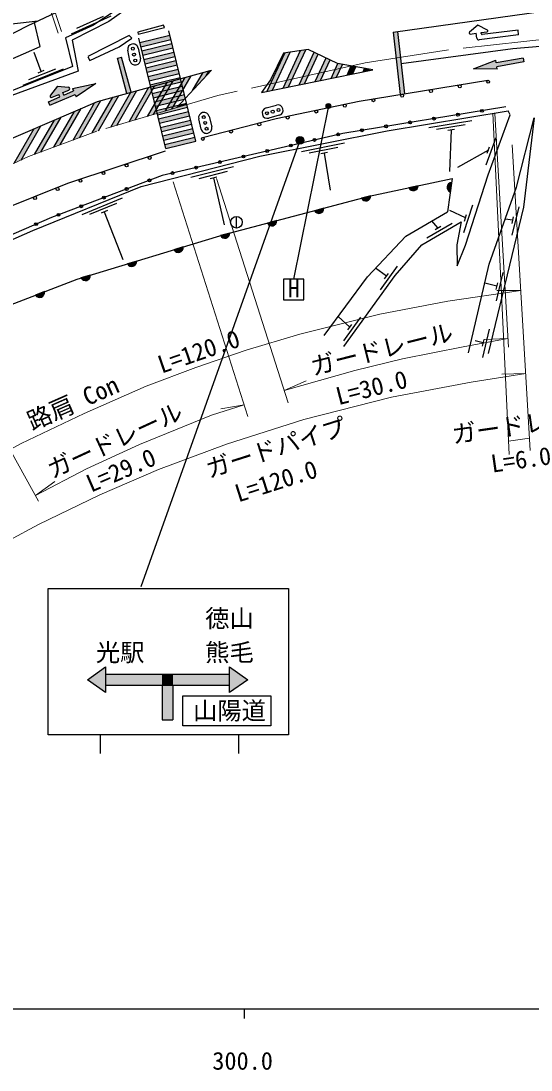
# Model space of a CAD drawing. Units: millimetres at full size, sheet at 1:1000; details may follow other scales. Extents: x 40000 to 680000, y 20000 to 380000.
# Drawn here: x 345040 to 397518, y 198715 to 306673 of the extents above; entities that cross this region are included whole.
import ezdxf
from ezdxf.enums import TextEntityAlignment as Align

# ---------------------------------------------------------------- set-up
doc = ezdxf.new("R2010")
doc.units = ezdxf.units.MM
doc.header["$LTSCALE"] = 1000
doc.linetypes.add('CHAIN', pattern=[18.5, 12, -1.5, 3.5, -1.5])
for name, color, linetype, lineweight in [('M-BGD', 7, 'Continuous', 25), ('M-BGD-EXST', 7, 'Continuous', 25), ('M-BMK', 2, 'CHAIN', 13), ('M-STR-HTXT', 7, 'Continuous', 13), ('M-STR-STRC', 7, 'Continuous', 25), ('M-TTL-BAND', 7, 'Continuous', 25)]:
    doc.layers.add(name, color=color, linetype=linetype, lineweight=lineweight)
doc.styles.add('ＭＳ ゴシック', font='')
doc.styles.get('ＭＳ ゴシック').set_extended_font_data('MS Gothic')

msp = doc.modelspace()

# ---------------------------------------------------------------- hatches: boundary and pattern name
at = {"layer": 'M-BGD'}
for points in [[(384943, 289515, 0.82183), (385912, 289721)], [(389358, 290047, 0.82183), (389216, 289067)], [(380062, 288433, 0.82183), (381020, 288687)], [(375229, 287152, 0.82183), (376187, 287406)], [(370396, 285870, 0.82183), (371354, 286124)], [(365563, 284589, 0.82183), (366521, 284843)], [(360782, 283127, 0.82183), (361730, 283414)], [(355996, 281677, 0.82183), (356945, 281965)], [(351211, 280228, 0.82183), (352159, 280515)], [(346534, 278463, 0.82183), (347459, 278819)]]:
    msp.add_hatch(color=256, dxfattribs=at).paths.add_polyline_path(points)
at = {"layer": 'M-BGD-EXST'}
msp.add_hatch(color=256, dxfattribs=at).paths.add_polyline_path([(376453, 297805, 1), (376893, 298045, 1)])
at = {"layer": 'M-STR-STRC'}
for points in [[(383623, 302863), (384068, 302933), (383765, 305588), (383319, 305526)], [(357264, 304461), (357372, 304024), (360453, 304780), (360346, 305217)], [(360668, 303906), (360560, 304343), (357479, 303587), (357586, 303150)], [(360882, 303032), (360775, 303469), (357694, 302713), (357801, 302276)], [(372738, 303458), (372202, 303374), (370370, 299445), (370917, 299555)], [(372013, 299775), (372561, 299885), (374346, 303712), (373810, 303627)], [(375622, 303255), (375216, 303448), (373657, 300106), (374205, 300216)], [(355933, 299217), (356366, 299337), (355398, 302959), (354963, 302843)], [(361097, 302158), (360989, 302595), (357908, 301839), (358015, 301402)], [(376840, 302673), (376434, 302867), (375301, 300437), (375849, 300547)], [(378114, 302210), (377657, 302295), (376945, 300767), (377493, 300878)], [(384068, 302933), (383623, 302863), (384052, 299107), (384497, 299179)], [(394002, 301968), (396769, 302464), (396699, 302856), (393932, 302359), (393883, 302630), (391608, 301740), (394051, 301697)], [(361311, 301284), (361204, 301721), (358123, 300965), (358230, 300528)], [(364088, 301027), (364393, 301556), (363775, 301385), (362690, 299506)], [(378588, 301098), (379136, 301208), (379485, 301956), (379028, 302041)], [(380399, 301787), (380232, 301429), (380780, 301539), (380856, 301703)], [(348919, 299114), (349028, 298862), (347867, 298361), (348024, 297996), (350605, 299109), (350714, 298856), (352728, 300240), (350339, 299727), (350448, 299474), (349457, 299047), (349348, 299299), (349963, 299564, 0.77336), (349919, 299851), (348807, 299965), (348061, 299053, 0.78564), (348237, 298820)], [(358045, 296860), (358672, 297046), (360684, 300530), (360066, 300359)], [(358337, 300091), (358385, 299895), (361445, 300741), (361419, 300847)], [(358385, 299895), (358444, 299654), (361526, 300410), (361445, 300741)], [(359926, 297417), (360552, 297603), (362539, 301043), (361920, 300872)], [(356974, 299505), (356356, 299334), (354284, 295746), (354911, 295932)], [(358829, 300018), (358211, 299847), (356165, 296303), (356792, 296489)], [(358552, 299217), (358659, 298779), (361740, 299536), (361633, 299973)], [(361903, 298649), (361947, 298696), (361848, 299099), (358766, 298342), (358874, 297905)], [(353265, 298480), (352920, 298384), (352615, 298254), (350395, 294410), (351057, 294655)], [(355119, 298992), (354501, 298822), (352379, 295146), (352860, 295324), (353031, 295374)], [(358981, 297468), (359057, 297160), (361087, 297761), (361353, 298051)], [(362170, 297788), (362102, 298062), (359057, 297160), (359088, 297031)], [(362102, 298062), (362062, 298225), (361353, 298051), (361087, 297761)], [(351234, 297663), (350544, 297368), (348412, 293675), (349073, 293920)], [(359195, 296594), (359303, 296157), (362384, 296914), (362277, 297351)], [(347093, 295891), (346403, 295595), (344352, 292043), (345058, 292366)], [(346429, 292940), (347090, 293185), (349164, 296777), (348474, 296481)], [(362599, 296040), (362491, 296477), (359410, 295720), (359517, 295283)], [(359625, 294846), (359732, 294409), (362813, 295166), (362706, 295603)], [(363028, 294292), (362920, 294729), (359839, 293972), (359946, 293535)], [(374080, 294605, 0.41421), (373528, 294727, 0.41421), (373406, 294175, 1)], [(351868, 238883), (353743, 240196), (353743, 239446), (353743, 238321), (353743, 237571)], [(353743, 240196), (353743, 239446), (353743, 238321), (353743, 237571), (351868, 238883)], [(351868, 238883), (353743, 240196), (353743, 239446), (353743, 238321), (353743, 237571)], [(366493, 239446), (366493, 240196), (368368, 238883), (366493, 237571), (366493, 238321)], [(366493, 239446), (366493, 240196), (368368, 238883), (366493, 237571), (366493, 238321)], [(366493, 239446), (366493, 240196), (368368, 238883), (366493, 237571), (366493, 238321)], [(351868, 238883), (352671, 239446), (353743, 239446), (353743, 238321), (353743, 237571)], [(353743, 239446), (366493, 239446), (366493, 238321), (360680, 238321), (359555, 238321), (353743, 238321)], [(353743, 239446), (359555, 239446), (359555, 238321), (353743, 238321)], [(353743, 239446), (366493, 239446), (366493, 238321), (360680, 238321), (359555, 238321), (353743, 238321)], [(359555, 239446), (360680, 239446), (360680, 238321), (359555, 238321)], [(360680, 239446), (366493, 239446), (366493, 238321), (360680, 238321)], [(359555, 238321), (360680, 238321), (360680, 234758), (359555, 234758)], [(359555, 238321), (360680, 238321), (360680, 234758), (359555, 234758)], [(359555, 238321), (360680, 238321), (360680, 234758), (359555, 234758)]]:
    msp.add_hatch(color=256, dxfattribs=at).paths.add_polyline_path(points)
h = msp.add_hatch(color=256, dxfattribs=at)
edge = h.paths.add_edge_path()
edge.add_line((392394, 305372), (392382, 305471))

# ---------------------------------------------------------------- linework, layer by layer
at = {"layer": 'M-BGD'}
for p, q in [((350226, 305361), (354335, 307195)), ((350788, 305940), (353528, 307163)), ((347117, 301479), (346397, 303413)), ((345252, 300084), (349428, 301760)), ((345836, 300642), (348621, 301759)), ((346792, 301349), (347442, 301609)), ((391429, 296407), (386990, 295669)), ((390738, 295988), (387779, 295496)), ((389653, 295503), (388962, 295389)), ((389308, 295446), (389115, 291199)), ((378322, 294083), (373908, 293206)), ((392902, 291876), (393931, 294694)), ((393015, 293060), (393255, 293717)), ((377645, 293643), (374702, 293058)), ((376575, 293124), (375888, 292988)), ((376232, 293056), (376850, 289259)), ((393135, 293388), (389959, 291611)), ((366892, 291657), (362530, 290550)), ((366239, 291182), (363331, 290444)), ((365198, 290608), (364519, 290436)), ((364859, 290522), (365940, 285678)), ((385912, 289721), (384943, 289515)), ((389216, 289067), (389358, 290047)), ((355459, 288439), (351293, 286739)), ((381020, 288687), (380062, 288433)), ((354878, 287878), (352100, 286744)), ((376187, 287406), (375229, 287152)), ((390612, 284897), (391534, 287752)), ((395587, 284642), (396289, 287558)), ((353927, 287165), (353279, 286901)), ((353603, 287033), (355532, 282134)), ((367211, 285362), (367211, 286562)), ((371354, 286124), (370396, 285870)), ((387942, 285378), (387301, 286093)), ((390788, 286417), (389181, 287165)), ((390680, 286084), (390895, 286750)), ((395647, 286170), (394857, 286284)), ((395565, 285830), (395728, 286511)), ((386797, 284364), (389389, 285874)), ((387640, 285202), (388244, 285555)), ((366521, 284843), (365563, 284589)), ((361730, 283414), (360782, 283127)), ((356945, 281965), (355996, 281677)), ((382653, 280409), (381527, 281218)), ((382021, 279015), (383772, 281451)), ((382448, 280124), (382857, 280693)), ((393956, 277862), (394658, 280779)), ((352159, 280515), (351211, 280228)), ((394015, 279390), (392758, 279695)), ((393933, 279050), (394097, 279731)), ((347459, 278819), (346534, 278463)), ((378881, 275161), (377666, 276246)), ((378249, 273767), (380000, 276203)), ((378676, 274876), (379085, 275445)), ((392552, 272025), (393253, 274942)), ((392611, 273553), (391764, 273757)), ((392529, 273213), (392693, 273894))]:
    msp.add_line(p, q, dxfattribs=at)
for points in [[(355336, 312032), (351435, 308870), (345758, 306175), (332960, 299634), (321652, 293210), (307584, 285130), (299497, 278827), (288973, 268890), (280522, 259548)], [(358049, 310521), (355136, 307994), (352424, 306203), (349611, 304948), (350331, 301986), (343573, 299274), (333208, 294146), (319343, 285929), (304470, 275569), (297710, 270788), (282647, 257371)], [(358049, 310521), (358441, 310199), (356299, 308196), (354065, 306606), (350302, 304694), (350929, 301499), (343719, 298865), (331594, 292618), (322838, 287475), (316331, 283128), (309058, 278167), (299137, 271064), (295521, 268012), (283015, 256995)], [(346787, 306663), (342866, 306199), (333615, 301208), (332257, 299234)], [(318136, 288269), (328794, 294792), (339884, 300913), (347018, 304039), (346444, 306501)], [(351916, 303000), (352110, 302611), (355135, 304018), (356453, 304916), (356183, 305170), (351902, 303028)], [(363715, 294685), (371293, 296635), (379845, 298426), (393085, 300570)], [(394939, 297828), (378151, 295110), (359565, 290769), (348168, 286446), (337773, 281967), (324926, 275299)], [(325300, 275003), (335238, 280273), (346253, 285110), (357395, 289655), (369629, 292759), (382728, 295360), (395161, 297428)], [(390317, 285998), (389875, 283626), (389929, 281484), (390784, 283598), (393119, 290830), (395382, 297027), (395161, 297428)], [(391089, 272506), (393213, 281651), (396021, 289563), (397832, 296695), (396730, 287506), (393110, 272459)], [(359876, 293268), (349825, 289948), (339113, 285671), (332655, 282656)], [(328541, 270948), (339306, 275687), (350817, 280109), (365939, 284689), (380875, 288649), (389418, 290468), (388924, 287047)], [(376230, 274310), (380695, 280333), (384643, 284533), (388924, 287047)], [(378275, 273186), (383529, 280496), (386283, 283648), (390317, 285998)]]:
    msp.add_lwpolyline(points, dxfattribs=at)
msp.add_lwpolyline([(357085, 305314), (359814, 306001), (359691, 306246), (357054, 305528)], close=True, dxfattribs=at)
for centre, radius in [((393109, 300421), 150), ((384263, 298989), 150), ((387225, 299469), 150), ((390186, 299948), 150), ((378353, 297960), 150), ((381302, 298510), 150), ((375417, 297345), 150), ((390003, 297029), 150), ((392471, 297428), 150), ((369563, 296035), 150), ((372481, 296730), 150), ((382600, 295830), 150), ((385068, 296230), 150), ((387535, 296629), 150), ((366658, 295287), 150), ((377671, 294998), 150), ((380132, 295431), 150), ((363752, 294540), 150), ((372802, 293861), 150), ((375236, 294429), 150), ((358281, 292584), 150), ((367933, 292723), 150), ((370367, 293292), 150), ((355908, 291800), 150), ((363064, 291586), 150), ((365498, 292155), 150), ((353534, 291015), 150), ((358249, 290270), 150), ((360629, 291017), 150), ((348810, 289381), 150), ((351160, 290231), 150), ((355912, 289383), 150), ((346488, 288454), 150), ((353574, 288497), 150), ((351237, 287610), 150), ((348899, 286723), 150), ((367211, 285962), 600), ((346590, 285766), 150)]:
    msp.add_circle(centre, radius, dxfattribs=at)
for centre, start, end in [((385407, 289714), 203.19099, 0.84918), ((389384, 289543), 92.95392, 250.61211), ((380516, 288655), 206.01995, 3.67815), ((375683, 287373), 206.01995, 3.67815), ((370850, 286092), 206.01995, 3.67815), ((366017, 284811), 206.01995, 3.67815), ((361228, 283364), 208.02006, 5.67826), ((356442, 281915), 208.02006, 5.67826), ((351657, 280465), 208.02006, 5.67826), ((346961, 278732), 212.18716, 9.84535)]:
    msp.add_arc(centre, 505, start, end, dxfattribs=at)
at = {"layer": 'M-BGD-EXST'}
for p, q in [((376673, 297925), (373085, 280093)), ((374135, 280093), (372035, 280093)), ((372035, 280093), (372035, 277993)), ((374135, 277993), (374135, 280093)), ((372035, 277993), (374135, 277993))]:
    msp.add_line(p, q, dxfattribs=at)
msp.add_circle((376673, 297925), 250, dxfattribs=at)
at = {"layer": 'M-BMK'}
msp.add_lwpolyline([(569656, 274342), (535390, 282574), (511137, 288317), (472281, 297503), (437029, 304392), (429799, 305090), (411401, 305509), (402450, 305190), (389042, 303710), (380470, 302371), (365292, 299007), (352860, 295324), (345818, 292713), (329334, 285180), (309110, 273260), (301299, 267578), (294325, 261763), (285875, 254066)], dxfattribs=at)
at = {"layer": 'M-STR-HTXT'}
for p, q in [((341137, 328963), (348861, 305406)), ((349218, 305605), (341539, 329057)), ((393602, 297197), (395268, 262047)), ((395197, 273117), (393779, 297162)), ((397438, 262469), (395588, 293923)), ((372527, 267367), (365145, 290454)), ((368393, 265953), (360709, 290126)), ((346852, 257241), (334362, 279748)), ((396469, 278950), (394014, 278937)), ((395144, 274005), (392692, 273898)), ((396973, 270384), (394518, 270341)), ((372121, 268636), (374368, 269626)), ((368007, 267167), (365587, 266757)), ((395202, 263447), (397363, 263756)), ((346517, 257845), (348518, 259268))]:
    msp.add_line(p, q, dxfattribs=at)
for points in [[(308073, 236297), (314787, 242575), (321024, 247762), (327238, 252380), (334702, 257317), (340026, 260487), (345052, 263178), (351534, 266278), (357917, 269088), (363046, 271015), (368213, 272801), (373723, 274459), (381968, 276488), (388973, 277855), (396469, 278950)], [(372121, 268636), (379388, 270689), (384282, 271918), (390537, 273151), (395144, 274005)], [(313025, 231200), (318975, 236531), (324900, 241147), (329989, 244843), (335189, 248270), (340709, 251572), (346832, 254851), (353166, 257919), (359190, 260507), (366202, 263118), (374148, 265649), (383149, 267956), (391370, 269496), (396973, 270384)], [(346517, 257845), (351775, 260574), (357232, 263089), (364648, 266100), (368007, 267167)]]:
    msp.add_lwpolyline(points, dxfattribs=at)
at = {"layer": 'M-STR-STRC'}
for p, q in [((363028, 294292), (360239, 305654)), ((383319, 305526), (384052, 299107)), ((383766, 305577), (384497, 299179)), ((392035, 306234), (391193, 305508)), ((393029, 305736), (392035, 306234)), ((392382, 305471), (392997, 305547)), ((396183, 305741), (392505, 305285)), ((396245, 305245), (396183, 305741)), ((359946, 293535), (357157, 304898)), ((357264, 304461), (360346, 305217)), ((357372, 304024), (360453, 304780)), ((391270, 305333), (391885, 305410)), ((391947, 304913), (391885, 305410)), ((396245, 305245), (392170, 304740)), ((392394, 305372), (392382, 305471)), ((356245, 302575), (356029, 303654)), ((357108, 303870), (357324, 302791)), ((357479, 303587), (360560, 304343)), ((357586, 303150), (360668, 303906)), ((357694, 302713), (360775, 303469)), ((370370, 299445), (372202, 303374)), ((370917, 299555), (372738, 303458)), ((370917, 299555), (372738, 303458)), ((372013, 299775), (373810, 303627)), ((372561, 299885), (374346, 303712)), ((373657, 300106), (375216, 303448)), ((354963, 302843), (355398, 302959)), ((355933, 299217), (354963, 302843)), ((356366, 299337), (355398, 302959)), ((357801, 302276), (360882, 303032)), ((357908, 301839), (360989, 302595)), ((374205, 300216), (375622, 303255)), ((375301, 300437), (376434, 302867)), ((375849, 300547), (376840, 302673)), ((376945, 300767), (377657, 302295)), ((391608, 301740), (393883, 302630)), ((393932, 302359), (393883, 302630)), ((396699, 302856), (393932, 302359)), ((396769, 302464), (394002, 301968)), ((396699, 302856), (396769, 302464)), ((358015, 301402), (361097, 302158)), ((358123, 300965), (361204, 301721)), ((358230, 300528), (361311, 301284)), ((362690, 299506), (363775, 301385)), ((364088, 301027), (364393, 301556)), ((377493, 300878), (378114, 302210)), ((378588, 301098), (379028, 302041)), ((379136, 301208), (379485, 301956)), ((380232, 301429), (380399, 301787)), ((380780, 301539), (380856, 301703)), ((394051, 301697), (391608, 301740)), ((394051, 301697), (394002, 301968)), ((350339, 299727), (352728, 300240)), ((352728, 300240), (350714, 298856)), ((358045, 296860), (360066, 300359)), ((358337, 300091), (361419, 300847)), ((358444, 299654), (361526, 300410)), ((358672, 297046), (360684, 300530)), ((359926, 297417), (361920, 300872)), ((360552, 297603), (362539, 301043)), ((348024, 297996), (350605, 299109)), ((348807, 299965), (348061, 299053)), ((348237, 298820), (348919, 299114)), ((348807, 299965), (349919, 299851)), ((349028, 298862), (348919, 299114)), ((349348, 299299), (349963, 299564)), ((349457, 299047), (349348, 299299)), ((349457, 299047), (350448, 299474)), ((350339, 299727), (350448, 299474)), ((350605, 299109), (350714, 298856)), ((354284, 295746), (356356, 299334)), ((354911, 295932), (356974, 299505)), ((356165, 296303), (358211, 299847)), ((356792, 296489), (358829, 300018)), ((358552, 299217), (361633, 299973)), ((358659, 298779), (361740, 299536)), ((358766, 298342), (361848, 299099)), ((347867, 298361), (349028, 298862)), ((348024, 297996), (347867, 298361)), ((350395, 294410), (352615, 298254)), ((351057, 294655), (353265, 298480)), ((352379, 295146), (354501, 298822)), ((353031, 295374), (355119, 298992)), ((358874, 297905), (361955, 298662)), ((358981, 297468), (362062, 298225)), ((370256, 297731), (371316, 298025)), ((348412, 293675), (350544, 297368)), ((349073, 293920), (351234, 297663)), ((359088, 297031), (362170, 297788)), ((359195, 296594), (362277, 297351)), ((359303, 296157), (362384, 296914)), ((371610, 296965), (370550, 296671)), ((345058, 292366), (347093, 295891)), ((346429, 292940), (348474, 296481)), ((347090, 293185), (349164, 296777)), ((359410, 295720), (362491, 296477)), ((359517, 295283), (362599, 296040)), ((363592, 295526), (363329, 296594)), ((364397, 296858), (364660, 295790)), ((344352, 292043), (346403, 295595)), ((359625, 294846), (362706, 295603)), ((359732, 294409), (362813, 295166)), ((359839, 293972), (362920, 294729)), ((373743, 294390), (357373, 248446)), ((359946, 293535), (363028, 294292)), ((347840, 233203), (347840, 248281)), ((347840, 248281), (372568, 248281)), ((372568, 248281), (372568, 233203)), ((351868, 238883), (353743, 240196)), ((353743, 240196), (353743, 237571)), ((366493, 237571), (366493, 240196)), ((366493, 240196), (368368, 238883)), ((353743, 237571), (351868, 238883)), ((353743, 239446), (366493, 239446)), ((368368, 238883), (366493, 237571)), ((353743, 238321), (366493, 238321)), ((359555, 238321), (359555, 234758)), ((360680, 238321), (360680, 234758)), ((361697, 237237), (370741, 237237)), ((361697, 234141), (361697, 237237)), ((370741, 237237), (370741, 234141)), ((359555, 234758), (360680, 234758)), ((372568, 233203), (347840, 233203)), ((353186, 233203), (353186, 231272)), ((370741, 234141), (361697, 234141)), ((367436, 233203), (367436, 231272))]:
    msp.add_line(p, q, dxfattribs=at)
for points in [[(383319, 305526), (398809, 307691), (405999, 308124), (414199, 308063), (423858, 307577), (430541, 306923), (440619, 305229), (476967, 296395)], [(384143, 302281), (395643, 303841), (407314, 304820), (419532, 304927)], [(310082, 273832), (317093, 279203), (329078, 287067), (340289, 292978), (352920, 298384), (364636, 301622), (361087, 297761)]]:
    msp.add_lwpolyline(points, dxfattribs=at)
msp.add_lwpolyline([(369780, 299326), (381241, 301632), (377618, 302302), (374585, 303750), (372035, 303347), (370723, 300617)], close=True, dxfattribs=at)
for centre, radius in [((356550, 303825), 150), ((356671, 303217), 150), ((356793, 302609), 150), ((363841, 296788), 150), ((370341, 297178), 150), ((370939, 297343), 150), ((371536, 297509), 150), ((363989, 296186), 150), ((364138, 295584), 150), ((373743, 294390), 400)]:
    msp.add_circle(centre, radius, dxfattribs=at)
for centre, radius, start, end in [((392984, 305647), 100, 277.06551, 63.37545), ((391258, 305433), 100, 130.75558, 277.06551), ((392145, 304938), 200, 187.12986, 277.06551), ((392493, 305384), 100, 187.06551, 277.06551), ((356568, 303762), 550, 101.31574, 191.31574), ((356568, 303762), 550, 11.31574, 101.31574), ((356784, 302683), 550, 191.31574, 281.31574), ((356784, 302683), 550, 281.31574, 11.31574), ((348177, 298958), 150, 140.70148, 293.32013), ((349904, 299702), 150, 293.32013, 84.1883), ((371463, 297495), 550, 15.49159, 105.49159), ((363863, 296726), 550, 103.84769, 193.84769), ((363863, 296726), 550, 13.84769, 103.84769), ((370403, 297201), 550, 105.49159, 195.49159), ((370403, 297201), 550, 195.49159, 285.49159), ((371463, 297495), 550, 285.49159, 15.49159), ((364126, 295658), 550, 193.84769, 283.84769), ((364126, 295658), 550, 283.84769, 13.84769)]:
    msp.add_arc(centre, radius, start, end, dxfattribs=at)
at = {"layer": 'M-TTL-BAND'}
for p, q in [((40000, 205000), (579000, 205000)), ((368000, 205000), (368000, 204000))]:
    msp.add_line(p, q, dxfattribs=at)

# ---------------------------------------------------------------- texts
at = {"layer": 'M-BGD-EXST', "style": 'ＭＳ ゴシック'}
msp.add_text('H', height=1833, dxfattribs=at).set_placement((372488, 277685), align=Align.BOTTOM_LEFT)
at = {"layer": 'M-STR-HTXT', "style": 'ＭＳ ゴシック'}
for s, rotation, p in [('ガードレール', 14.097, (375239, 269647)), ('L=120.0', 19.068, (359682, 269853)), ('L=30.0', 14.379, (377847, 266597)), ('路肩 Con', 23.758, (346396, 264017)), ('ガードレール', 24.75, (348492, 259060)), ('ガードレール', 8.147, (389605, 262646)), ('ガードパイプ', 17.663, (364569, 259098)), ('L=29.0', 23.244, (352464, 257618)), ('L=6.0', 8.147, (393605, 259646)), ('L=120.0', 17.663, (367569, 256598))]:
    msp.add_text(s, height=1833, rotation=rotation, dxfattribs=at).set_placement(p, align=Align.BOTTOM_LEFT)
at = {"layer": 'M-STR-STRC', "style": 'ＭＳ ゴシック'}
for s, p in [('徳山', (366493, 245196)), ('光駅', (355243, 241696)), ('熊毛', (366493, 241696)), ('山陽道', (366493, 235696))]:
    msp.add_text(s, height=1833, dxfattribs=at).set_placement(p, align=Align.MIDDLE_CENTER)
at = {"layer": 'M-TTL-BAND', "style": 'ＭＳ ゴシック'}
msp.add_text('300.0', height=1833, dxfattribs=at).set_placement((367844, 198195), align=Align.BOTTOM_CENTER)

doc.saveas('drawing.dxf')
